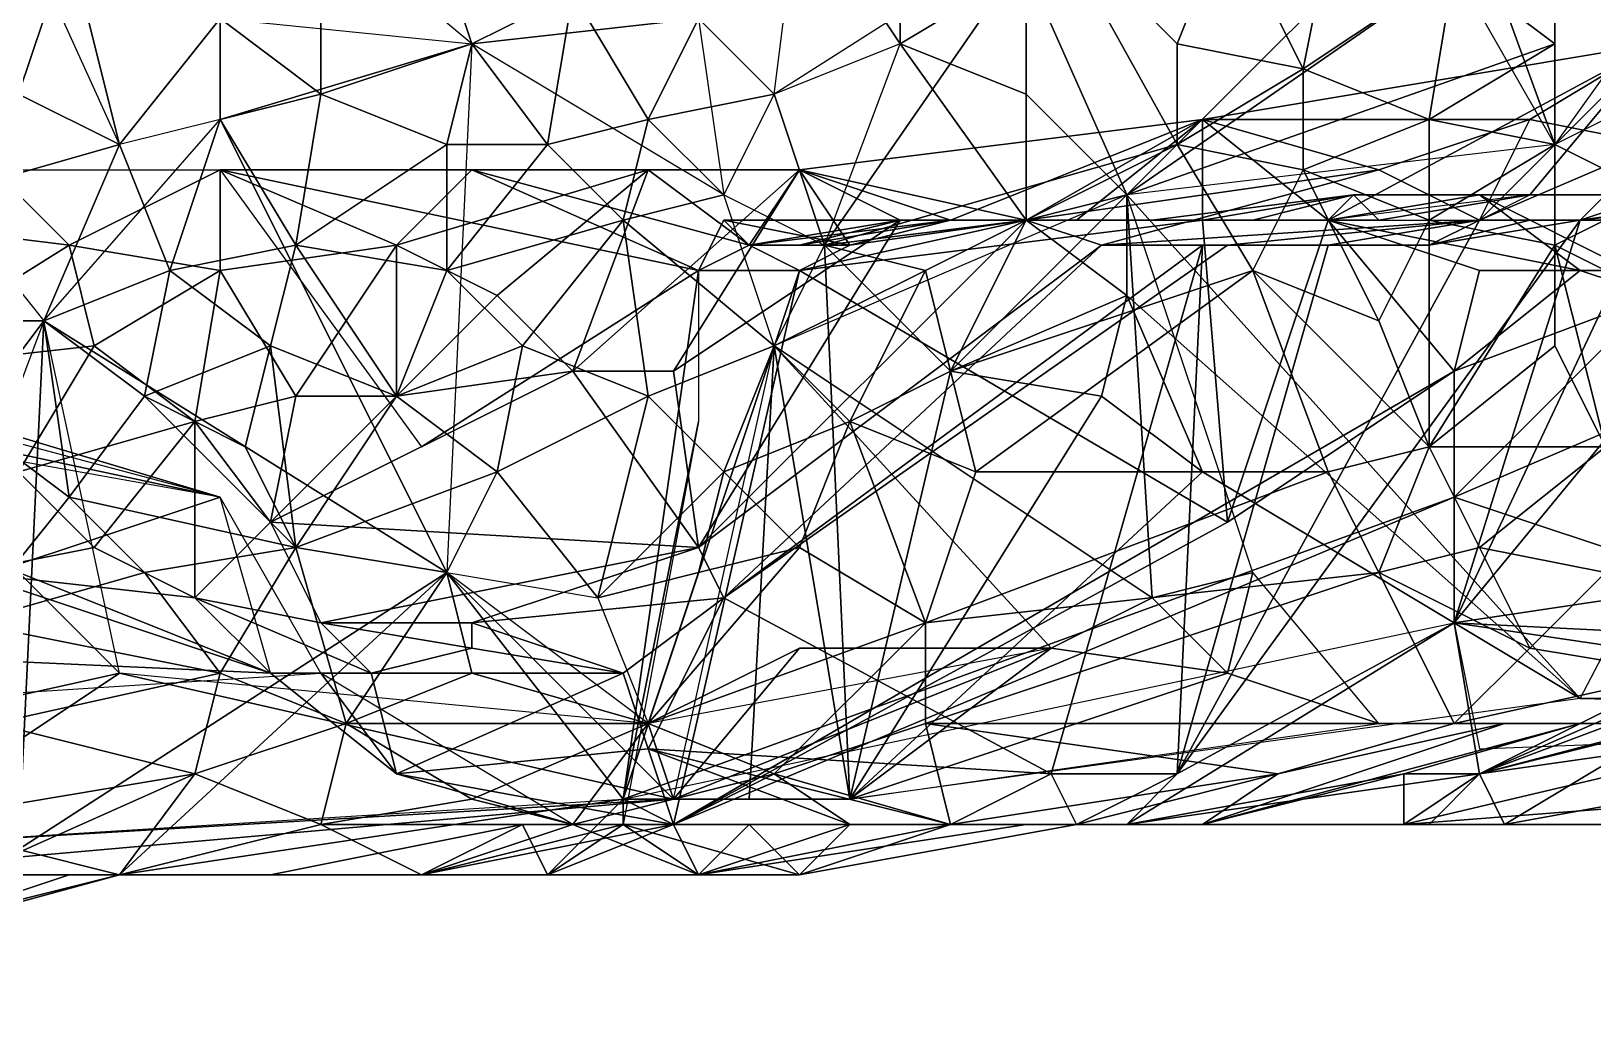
# Model space of a CAD drawing. Header units: metres. Extents: x -3.92 to 4.26, y -4.92 to 4.9.
# Drawn here: x 0.99 to 2.23, y -4.62 to -3.83 of the extents above; entities that cross this region are included whole.
import ezdxf

# ---------------------------------------------------------------- set-up
doc = ezdxf.new("R2010")
doc.units = ezdxf.units.M

msp = doc.modelspace()

# ---------------------------------------------------------------- linework, layer by layer
for points in [[(1.14, -3.82, 1.32), (1.06, -3.92, 1.32), (0.96, -3.7, 1.32)], [(1.78, -3.78, 1.32), (2.12, -3.7, 1.4), (1.86, -3.96, 1.32)], [(2.12, -3.7, 1.4), (2.12, -3.78, 1.42), (1.86, -3.96, 1.32)], [(2.12, -3.7, 1.4), (2.2, -3.92, 1.42), (2.12, -3.78, 1.42)], [(2.12, -3.7, 1.4), (2.2, -3.74, 1.42), (2.2, -3.92, 1.42)], [(1.3, -3.72, 1.32), (1.34, -3.84, 1.32), (1.42, -3.8, 1.32)], [(1.52, -3.82, 1.32), (1.34, -3.84, 1.32), (1.3, -3.72, 1.32)], [(1.68, -3.84, 1.32), (1.58, -3.88, 1.32), (1.6, -3.72, 1.32)], [(1.68, -3.76, 1.32), (1.68, -3.84, 1.32), (1.6, -3.72, 1.32)], [(1.14, -3.82, 1.32), (1.22, -3.88, 1.32), (1.22, -3.74, 1.32)], [(1.22, -3.88, 1.32), (1.34, -3.84, 1.32), (1.22, -3.74, 1.32)], [(1.62, -4, 1.32), (1.8, -3.74, 1.42), (1.58, -3.88, 1.32)], [(1.8, -3.74, 1.42), (1.62, -4, 1.32), (1.9, -3.92, 1.42)], [(1.8, -3.74, 1.42), (1.9, -3.84, 1.42), (1.94, -3.74, 1.42)], [(1.8, -3.74, 1.42), (1.9, -3.92, 1.42), (1.9, -3.84, 1.42)], [(1.9, -3.84, 1.42), (2, -3.86, 1.42), (1.94, -3.74, 1.42)], [(1.94, -3.74, 1.42), (2, -3.86, 1.42), (2.02, -3.76, 1.42)], [(2.2, -3.74, 1.42), (2.3, -3.78, 1.42), (2.2, -3.92, 1.42)], [(0.94, -3.78, 1.32), (0.98, -3.88, 1.32), (1.02, -3.76, 1.32)], [(0.98, -3.88, 1.32), (1.06, -3.92, 1.32), (1.02, -3.76, 1.32)], [(1.02, -3.76, 1.32), (1.06, -3.92, 1.32), (1.14, -3.82, 1.32)], [(1.68, -3.76, 1.32), (1.78, -3.78, 1.32), (1.68, -3.84, 1.32)], [(2, -3.86, 1.42), (2.12, -3.78, 1.42), (2.02, -3.76, 1.42)], [(1.78, -3.78, 1.32), (1.78, -3.88, 1.32), (1.68, -3.84, 1.32)], [(1.78, -3.78, 1.32), (1.86, -3.96, 1.32), (1.78, -3.88, 1.32)], [(2.12, -3.78, 1.42), (2.2, -3.84, 1.42), (1.86, -3.96, 1.32)], [(2, -3.86, 1.42), (2.1, -3.9, 1.42), (2.12, -3.78, 1.42)], [(2.1, -3.9, 1.42), (2.2, -3.84, 1.42), (2.12, -3.78, 1.42)], [(1.4, -3.92, 1.32), (1.42, -3.8, 1.32), (1.34, -3.84, 1.32)], [(1.4, -3.92, 1.32), (1.48, -3.9, 1.32), (1.42, -3.8, 1.32)], [(1.42, -3.8, 1.32), (1.48, -3.9, 1.32), (1.52, -3.82, 1.32)], [(1.14, -3.82, 1.32), (1.14, -3.9, 1.32), (1.22, -3.88, 1.32)], [(1.14, -3.9, 1.32), (1.14, -3.82, 1.32), (1.34, -3.84, 1.32)], [(1.52, -3.82, 1.32), (1.54, -3.96, 1.32), (1.34, -3.84, 1.32)], [(1.48, -3.9, 1.32), (1.58, -3.88, 1.32), (1.52, -3.82, 1.32)], [(1.14, -3.9, 1.32), (1.34, -3.84, 1.32), (1.32, -4.26, 1.32)], [(1.22, -3.88, 1.32), (1.32, -3.92, 1.32), (1.34, -3.84, 1.32)], [(1.32, -3.92, 1.32), (1.4, -3.92, 1.32), (1.34, -3.84, 1.32)], [(1.78, -3.98, 1.32), (1.62, -4, 1.32), (1.68, -3.84, 1.32)], [(1.78, -3.98, 1.32), (1.68, -3.84, 1.32), (1.78, -3.88, 1.32)], [(2.2, -3.84, 1.42), (2.2, -3.92, 1.42), (1.86, -3.96, 1.32)], [(1.9, -3.84, 1.42), (1.9, -3.92, 1.42), (2, -3.86, 1.42)], [(1.92, -3.9, -1.08), (2.28, -3.84, -1.08), (2.18, -3.9, -1.08)], [(2.02, -3.98, -0.78), (2.28, -3.84, -1.08), (1.92, -3.9, -1.08)], [(2.02, -3.98, -0.78), (2.14, -3.98, -0.78), (2.28, -3.84, -1.08)], [(2.1, -3.9, 1.42), (2.2, -3.92, 1.42), (2.2, -3.84, 1.42)], [(2.14, -3.98, -0.78), (2.18, -3.96, -0.68), (2.28, -3.84, -1.08)], [(2.18, -3.9, -1.08), (2.28, -3.84, -1.08), (2.28, -3.92, -1.08)], [(2.18, -3.96, -0.68), (2.36, -3.96, -0.84), (2.28, -3.84, -1.08)], [(1.9, -3.92, 1.42), (2, -3.94, 1.42), (2, -3.86, 1.42)], [(2, -3.86, 1.42), (2, -3.94, 1.42), (2.1, -3.9, 1.42)], [(2.28, -3.96, 1.42), (2.32, -3.86, 1.42), (2.2, -3.92, 1.42)], [(0.98, -3.88, 1.32), (0.92, -3.96, 1.32), (1.06, -3.92, 1.32)], [(1.14, -3.9, 1.32), (1.2, -4, 1.32), (1.22, -3.88, 1.32)], [(1.22, -3.88, 1.32), (1.2, -4, 1.32), (1.32, -3.92, 1.32)], [(1.48, -3.9, 1.32), (1.54, -3.96, 1.32), (1.58, -3.88, 1.32)], [(1.54, -3.96, 1.32), (1.62, -4, 1.32), (1.58, -3.88, 1.32)], [(1.86, -3.96, 1.32), (1.78, -3.98, 1.32), (1.78, -3.88, 1.32)], [(1, -4.06, 1.32), (1.14, -3.9, 1.32), (1.32, -4.26, 1.32)], [(1.1, -4.02, 1.32), (1.14, -3.9, 1.32), (1.06, -3.92, 1.32)], [(1.14, -3.9, 1.32), (1.1, -4.02, 1.32), (1.2, -4, 1.32)], [(1.4, -3.92, 1.32), (1.46, -3.98, 1.32), (1.48, -3.9, 1.32)], [(1.46, -3.98, 1.32), (1.54, -3.96, 1.32), (1.48, -3.9, 1.32)], [(1.6, -3.94, -1.2), (1.92, -3.9, -1.08), (1.78, -3.98, -1.18)], [(1.6, -3.94, -1.2), (1.72, -3.98, -1.04), (1.92, -3.9, -1.08)], [(1.72, -3.98, -1.04), (1.72, -3.98, -0.92), (1.92, -3.9, -1.08)], [(1.72, -3.98, -0.92), (1.82, -3.98, -0.86), (1.92, -3.9, -1.08)], [(1.92, -3.9, -1.08), (2.06, -3.94, -1.08), (1.78, -3.98, -1.18)], [(1.82, -3.98, -0.86), (1.92, -3.98, -0.74), (1.92, -3.9, -1.08)], [(1.92, -3.9, -1.08), (2.18, -3.9, -1.08), (2.06, -3.94, -1.08)], [(1.92, -3.98, -0.74), (2.02, -3.98, -0.78), (1.92, -3.9, -1.08)], [(2, -3.94, 1.42), (2.1, -3.98, 1.42), (2.1, -3.9, 1.42)], [(2.06, -3.94, -1.08), (2.18, -3.9, -1.08), (2.14, -3.98, -1.06)], [(2.1, -3.98, 1.42), (2.2, -3.92, 1.42), (2.1, -3.9, 1.42)], [(2.18, -3.9, -1.08), (2.28, -3.92, -1.08), (2.14, -3.98, -1.06)], [(0.92, -3.96, 1.32), (1, -4.06, 1.32), (1.06, -3.92, 1.32)], [(1, -4.06, 1.32), (1.1, -4.02, 1.32), (1.06, -3.92, 1.32)], [(1.2, -4, 1.32), (1.32, -4.02, 1.32), (1.32, -3.92, 1.32)], [(1.32, -3.92, 1.32), (1.32, -4.02, 1.32), (1.4, -3.92, 1.32)], [(1.32, -4.02, 1.32), (1.46, -3.98, 1.32), (1.4, -3.92, 1.32)], [(1.62, -4, 1.32), (1.7, -4.02, 1.32), (1.9, -3.92, 1.42)], [(1.7, -4.02, 1.32), (1.72, -4.1, 1.32), (1.9, -3.92, 1.42)], [(1.96, -4.02, 1.42), (1.9, -3.92, 1.42), (1.72, -4.1, 1.32)], [(1.9, -3.92, 1.42), (1.96, -4.02, 1.42), (2, -3.94, 1.42)], [(2.1, -3.98, 1.42), (2.2, -4, 1.42), (2.2, -3.92, 1.42)], [(2.28, -3.92, -1.08), (2.22, -3.98, -1.04), (2.14, -3.98, -1.06)], [(2.2, -4, 1.42), (2.28, -3.96, 1.42), (2.2, -3.92, 1.42)], [(2.28, -3.92, -1.08), (2.36, -3.96, -1.04), (2.22, -3.98, -1.04)], [(0.96, -3.94, -1.18), (1.02, -4, -1.18), (0.86, -3.98, -1.18)], [(0.96, -3.94, -1.18), (1.14, -3.94, -1.18), (1.02, -4, -1.18)], [(1.14, -3.94, -1.18), (1.14, -4.02, -1.18), (1.02, -4, -1.18)], [(1.14, -3.94, -1.18), (1.28, -4, -1.2), (1.14, -4.02, -1.18)], [(1.14, -3.94, -1.18), (1.34, -3.94, -1.18), (1.28, -4, -1.2)], [(1.14, -3.94, -1.18), (1.52, -4.02, -0.86), (1.34, -3.94, -1.18)], [(1.14, -3.94, -1.18), (1.3, -4.16, -0.86), (1.52, -4.02, -0.86)], [(1.34, -3.94, -1.18), (1.48, -3.94, -1.2), (1.28, -4, -1.2)], [(1.48, -3.94, -1.2), (1.36, -4.04, -1.2), (1.28, -4, -1.2)], [(1.34, -3.94, -1.18), (1.56, -4, -0.96), (1.48, -3.94, -1.2)], [(1.52, -4.02, -0.86), (1.56, -4, -0.96), (1.34, -3.94, -1.18)], [(1.36, -4.04, -1.2), (1.48, -3.94, -1.2), (1.42, -4.1, -1.2)], [(1.42, -4.1, -1.2), (1.6, -3.94, -1.2), (1.5, -4.1, -1.18)], [(1.48, -3.94, -1.2), (1.6, -3.94, -1.2), (1.42, -4.1, -1.2)], [(1.56, -4, -0.96), (1.6, -3.94, -1.2), (1.48, -3.94, -1.2)], [(1.5, -4.1, -1.18), (1.6, -3.94, -1.2), (1.68, -3.98, -1.2)], [(1.56, -4, -0.96), (1.64, -4, -0.98), (1.6, -3.94, -1.2)], [(1.6, -3.94, -1.2), (1.78, -3.98, -1.18), (1.68, -3.98, -1.2)], [(1.64, -4, -0.98), (1.72, -3.98, -1.04), (1.6, -3.94, -1.2)], [(1.78, -3.98, -1.18), (2.06, -3.94, -1.08), (1.84, -4, -1.12)], [(2.06, -3.94, -1.08), (2.14, -3.98, -1.06), (1.84, -4, -1.12)], [(1.96, -4.02, 1.42), (2.06, -4.06, 1.42), (2, -3.94, 1.42)], [(2, -3.94, 1.42), (2.06, -4.06, 1.42), (2.1, -3.98, 1.42)], [(2.6, -4.36, 0.84), (2.22, -4.36, 0.98), (2.44, -3.94, 1.42)], [(1.46, -3.98, 1.32), (1.58, -4.08, 1.32), (1.54, -3.96, 1.32)], [(1.88, -4.28, 1.32), (1.86, -3.96, 1.32), (1.58, -4.08, 1.32)], [(1.86, -3.96, 1.32), (1.86, -4.04, 1.32), (1.78, -3.98, 1.32)], [(1.86, -3.96, 1.32), (2.22, -4.36, 0.98), (1.86, -4.04, 1.32)], [(1.88, -4.28, 1.32), (1.96, -4.26, 1.32), (1.86, -3.96, 1.32)], [(1.96, -3.98, -0.66), (1.88, -3.98, -0.64), (2.04, -3.96, -0.6)], [(1.88, -3.98, -0.64), (1.92, -3.98, -0.56), (2.04, -3.96, -0.6)], [(1.92, -3.98, -0.74), (2.04, -3.96, -0.6), (2.02, -3.98, -0.78)], [(1.96, -3.98, -0.66), (2.04, -3.96, -0.6), (1.92, -3.98, -0.74)], [(1.92, -3.98, -0.56), (1.92, -3.98, -0.48), (2.04, -3.96, -0.6)], [(1.92, -3.98, -0.48), (2.04, -3.96, -0.42), (2.04, -3.96, -0.6)], [(1.92, -3.98, -0.4), (2.04, -3.96, -0.42), (1.92, -3.98, -0.48)], [(1.92, -3.98, -0.4), (2.02, -3.98, -0.34), (2.04, -3.96, -0.42)], [(2.04, -3.96, -0.6), (2.06, -3.98, -0.7), (2.02, -3.98, -0.78)], [(2.06, -3.98, -0.7), (2.18, -3.96, -0.68), (2.02, -3.98, -0.78)], [(2.02, -3.98, -0.34), (2.14, -3.96, -0.36), (2.04, -3.96, -0.42)], [(2.02, -3.98, -0.34), (2.22, -4.02, -0.04), (2.14, -3.96, -0.36)], [(2.04, -3.96, -0.42), (2.14, -3.96, -0.52), (2.04, -3.96, -0.6)], [(2.06, -3.98, -0.7), (2.04, -3.96, -0.6), (2.18, -3.96, -0.68)], [(2.04, -3.96, -0.6), (2.18, -3.96, -0.6), (2.18, -3.96, -0.68)], [(2.14, -3.96, -0.52), (2.18, -3.96, -0.6), (2.04, -3.96, -0.6)], [(2.04, -3.96, -0.42), (2.18, -3.96, -0.44), (2.14, -3.96, -0.52)], [(2.14, -3.96, -0.36), (2.18, -3.96, -0.44), (2.04, -3.96, -0.42)], [(2.12, -4.3, -0.32), (2.4, -3.96, -0.62), (2.52, -4.24, -0.26)], [(2.22, -3.98, -0.76), (2.28, -3.96, -0.7), (2.12, -4.3, -0.32)], [(2.12, -4.3, -0.32), (2.28, -3.96, -0.62), (2.4, -3.96, -0.62)], [(2.28, -3.96, -0.7), (2.28, -3.96, -0.62), (2.12, -4.3, -0.32)], [(2.14, -3.96, -0.52), (2.26, -3.96, -0.54), (2.18, -3.96, -0.6)], [(2.14, -3.96, -0.36), (2.26, -3.96, -0.38), (2.18, -3.96, -0.44)], [(2.14, -3.96, -0.52), (2.18, -3.96, -0.44), (2.26, -3.96, -0.54)], [(2.14, -3.96, -0.36), (2.26, -4.02, -0.18), (2.26, -3.96, -0.38)], [(2.22, -4.02, -0.04), (2.26, -4.02, -0.18), (2.14, -3.96, -0.36)], [(2.18, -3.96, -0.68), (2.4, -3.96, -0.7), (2.36, -3.96, -0.84)], [(2.18, -3.96, -0.68), (2.26, -3.96, -0.54), (2.4, -3.96, -0.7)], [(2.18, -3.96, -0.68), (2.18, -3.96, -0.6), (2.26, -3.96, -0.54)], [(2.18, -3.96, -0.44), (2.28, -3.96, -0.46), (2.26, -3.96, -0.54)], [(2.26, -3.96, -0.38), (2.28, -3.96, -0.46), (2.18, -3.96, -0.44)], [(2.2, -4, 1.42), (2.28, -4.04, 1.42), (2.28, -3.96, 1.42)], [(2.36, -3.96, -1.04), (2.36, -3.98, -0.96), (2.22, -3.98, -1.04)], [(2.36, -3.98, -0.96), (2.36, -3.96, -0.84), (2.22, -3.98, -0.86)], [(2.28, -3.96, -0.7), (2.22, -3.98, -0.76), (2.4, -3.96, -0.7)], [(2.22, -3.98, -0.76), (2.36, -3.96, -0.84), (2.4, -3.96, -0.7)], [(2.36, -3.96, -0.84), (2.22, -3.98, -0.76), (2.22, -3.98, -0.86)], [(0.86, -3.98, -1.18), (1.02, -4, -1.18), (0.86, -4.1, -1.18)], [(1.32, -4.02, 1.32), (1.38, -4.08, 1.32), (1.46, -3.98, 1.32)], [(1.38, -4.08, 1.32), (1.48, -4.12, 1.32), (1.46, -3.98, 1.32)], [(1.48, -4.12, 1.32), (1.58, -4.08, 1.32), (1.46, -3.98, 1.32)], [(1.5, -4.1, -1.18), (1.68, -3.98, -1.2), (1.52, -4.24, -1.18)], [(1.68, -3.98, -1.2), (1.78, -3.98, -1.18), (1.52, -4.24, -1.18)], [(1.52, -4.02, -0.7), (1.54, -3.98, -0.62), (1.56, -4, -0.78)], [(1.78, -3.98, -1.18), (1.84, -4, -1.12), (1.52, -4.24, -1.18)], [(1.54, -3.98, -0.62), (1.52, -4.02, -0.44), (1.56, -4, -0.52)], [(1.56, -4, -0.78), (1.54, -3.98, -0.62), (1.68, -3.98, -0.76)], [(1.54, -3.98, -0.62), (1.72, -3.98, -0.68), (1.68, -3.98, -0.76)], [(1.54, -3.98, -0.62), (1.72, -3.98, -0.6), (1.72, -3.98, -0.68)], [(1.54, -3.98, -0.62), (1.64, -4, -0.52), (1.72, -3.98, -0.6)], [(1.54, -3.98, -0.62), (1.56, -4, -0.52), (1.64, -4, -0.52)], [(1.56, -4, -0.96), (1.72, -3.98, -0.92), (1.64, -4, -0.98)], [(1.6, -4, -0.86), (1.72, -3.98, -0.92), (1.56, -4, -0.96)], [(1.56, -4, -0.78), (1.68, -3.98, -0.76), (1.6, -4, -0.86)], [(1.6, -4, -0.86), (1.68, -3.98, -0.76), (1.72, -3.98, -0.92)], [(1.64, -4, -0.52), (1.6, -4.02, -0.44), (1.78, -3.98, -0.5)], [(1.6, -4.02, -0.44), (1.92, -3.98, -0.4), (1.78, -3.98, -0.5)], [(1.6, -4.02, -0.44), (1.94, -4.22, -0.22), (1.92, -3.98, -0.4)], [(1.62, -4, 1.32), (1.78, -3.98, 1.32), (1.72, -4.1, 1.32)], [(1.72, -3.98, -0.92), (1.72, -3.98, -1.04), (1.64, -4, -0.98)], [(1.64, -4, -0.52), (1.78, -3.98, -0.5), (1.72, -3.98, -0.6)], [(1.68, -3.98, -0.76), (1.74, -3.98, -0.82), (1.72, -3.98, -0.92)], [(1.68, -3.98, -0.76), (1.72, -3.98, -0.68), (1.74, -3.98, -0.82)], [(1.74, -3.98, -0.82), (1.82, -3.98, -0.86), (1.72, -3.98, -0.92)], [(1.72, -3.98, -0.68), (1.82, -3.98, -0.78), (1.74, -3.98, -0.82)], [(1.72, -3.98, -0.68), (1.82, -3.98, -0.7), (1.82, -3.98, -0.78)], [(1.72, -3.98, -0.68), (1.72, -3.98, -0.6), (1.82, -3.98, -0.7)], [(1.72, -3.98, -0.6), (1.82, -3.98, -0.58), (1.82, -3.98, -0.7)], [(1.72, -3.98, -0.6), (1.78, -3.98, -0.5), (1.82, -3.98, -0.58)], [(1.86, -4.04, 1.32), (1.72, -4.1, 1.32), (1.78, -3.98, 1.32)], [(1.74, -3.98, -0.82), (1.82, -3.98, -0.78), (1.82, -3.98, -0.86)], [(1.82, -3.98, -0.58), (1.78, -3.98, -0.5), (1.92, -3.98, -0.48)], [(1.78, -3.98, -0.5), (1.92, -3.98, -0.4), (1.92, -3.98, -0.48)], [(1.82, -3.98, -0.78), (1.92, -3.98, -0.74), (1.82, -3.98, -0.86)], [(1.82, -3.98, -0.78), (1.82, -3.98, -0.7), (1.92, -3.98, -0.74)], [(1.82, -3.98, -0.7), (1.88, -3.98, -0.64), (1.92, -3.98, -0.74)], [(1.82, -3.98, -0.7), (1.82, -3.98, -0.58), (1.88, -3.98, -0.64)], [(1.82, -3.98, -0.58), (1.92, -3.98, -0.56), (1.88, -3.98, -0.64)], [(1.82, -3.98, -0.58), (1.92, -3.98, -0.48), (1.92, -3.98, -0.56)], [(1.84, -4, -1.12), (2.14, -3.98, -1.06), (1.94, -4, -1.06)], [(1.88, -3.98, -0.64), (1.96, -3.98, -0.66), (1.92, -3.98, -0.74)], [(2.02, -4, -0.86), (2.14, -3.98, -0.78), (1.9, -4.42, -0.46)], [(2.14, -3.98, -0.78), (2.22, -3.98, -0.76), (1.9, -4.42, -0.46)], [(1.9, -4.42, -0.46), (2.22, -3.98, -0.76), (2.12, -4.3, -0.32)], [(1.94, -4.22, -0.22), (2.02, -3.98, -0.34), (1.92, -3.98, -0.4)], [(2.14, -3.98, -1.06), (2.1, -4, -0.98), (1.94, -4, -1.06)], [(1.94, -4.22, -0.22), (2.12, -4.1, -0.04), (2.02, -3.98, -0.34)], [(2.1, -4, -0.98), (2.14, -3.98, -0.86), (2.02, -4, -0.86)], [(2.02, -4, -0.86), (2.14, -3.98, -0.86), (2.14, -3.98, -0.78)], [(2.12, -4.1, -0.04), (2.14, -4.02, 0.06), (2.02, -3.98, -0.34)], [(2.22, -4.02, -0.04), (2.02, -3.98, -0.34), (2.14, -4.02, 0.06)], [(2.1, -4.16, 1.44), (2.1, -3.98, 1.42), (2.06, -4.06, 1.42)], [(2.14, -3.98, -1.06), (2.22, -3.98, -1.04), (2.1, -4, -0.98)], [(2.1, -3.98, 1.42), (2.1, -4.16, 1.44), (2.2, -4, 1.42)], [(2.22, -3.98, -1.04), (2.18, -3.98, -0.96), (2.1, -4, -0.98)], [(2.1, -4, -0.98), (2.22, -3.98, -0.86), (2.14, -3.98, -0.86)], [(2.1, -4, -0.98), (2.18, -3.98, -0.96), (2.22, -3.98, -0.86)], [(2.14, -3.98, -0.86), (2.22, -3.98, -0.86), (2.14, -3.98, -0.78)], [(2.18, -3.98, -0.96), (2.36, -3.98, -0.96), (2.22, -3.98, -0.86)], [(2.36, -3.98, -0.96), (2.18, -3.98, -0.96), (2.22, -3.98, -1.04)], [(1.02, -4, -1.18), (1.04, -4.08, -1.18), (0.86, -4.1, -1.18)], [(1.02, -4, -1.18), (1.14, -4.02, -1.18), (1.04, -4.08, -1.18)], [(1.1, -4.02, 1.32), (1.18, -4.08, 1.32), (1.2, -4, 1.32)], [(1.28, -4, -1.2), (1.2, -4.12, -1.18), (1.14, -4.02, -1.18)], [(1.18, -4.08, 1.32), (1.28, -4.12, 1.32), (1.2, -4, 1.32)], [(1.28, -4, -1.2), (1.28, -4.12, -1.18), (1.2, -4.12, -1.18)], [(1.2, -4, 1.32), (1.28, -4.12, 1.32), (1.32, -4.02, 1.32)], [(1.28, -4, -1.2), (1.36, -4.04, -1.2), (1.28, -4.12, -1.18)], [(1.52, -4.02, -0.86), (1.56, -4, -0.78), (1.56, -4, -0.96)], [(1.52, -4.02, -0.86), (1.52, -4.02, -0.7), (1.56, -4, -0.78)], [(1.52, -4.24, -1.18), (1.84, -4, -1.12), (1.54, -4.28, -1.08)], [(1.56, -4, -0.52), (1.52, -4.02, -0.44), (1.6, -4.02, -0.44)], [(1.54, -4.28, -1.08), (1.92, -4, -0.98), (1.54, -4.28, -0.86)], [(1.92, -4, -0.98), (1.92, -4, -0.9), (1.54, -4.28, -0.86)], [(1.54, -4.28, -1.08), (1.94, -4, -1.06), (1.92, -4, -0.98)], [(1.84, -4, -1.12), (1.94, -4, -1.06), (1.54, -4.28, -1.08)], [(1.54, -4.28, -0.86), (1.92, -4, -0.82), (1.8, -4.42, -0.48)], [(1.92, -4, -0.9), (1.92, -4, -0.82), (1.54, -4.28, -0.86)], [(1.56, -4, -0.78), (1.6, -4, -0.86), (1.56, -4, -0.96)], [(1.64, -4, -0.52), (1.56, -4, -0.52), (1.6, -4.02, -0.44)], [(1.7, -4.02, 1.32), (1.62, -4, 1.32), (1.58, -4.08, 1.32)], [(1.58, -4.08, 1.32), (1.62, -4, 1.32), (1.64, -4.44, 0.88)], [(1.62, -4, 1.32), (1.72, -4.1, 1.32), (1.64, -4.44, 0.88)], [(1.92, -4, -0.82), (1.9, -4.42, -0.46), (1.8, -4.42, -0.48)], [(1.92, -4, -0.82), (2.02, -4, -0.86), (1.9, -4.42, -0.46)], [(1.92, -4, -0.9), (2.02, -4, -0.86), (1.92, -4, -0.82)], [(1.92, -4, -0.98), (2.02, -4, -0.96), (1.92, -4, -0.9)], [(1.94, -4, -1.06), (2.02, -4, -0.96), (1.92, -4, -0.98)], [(1.92, -4, -0.9), (2.02, -4, -0.96), (2.02, -4, -0.86)], [(1.94, -4, -1.06), (2.1, -4, -0.98), (2.02, -4, -0.96)], [(2.02, -4, -0.96), (2.1, -4, -0.98), (2.02, -4, -0.86)], [(2.1, -4.16, 1.44), (2.2, -4.08, 1.42), (2.2, -4, 1.42)], [(2.24, -4.16, 1.44), (2.2, -4, 1.42), (2.2, -4.08, 1.42)], [(2.24, -4.16, 1.44), (2.28, -4.04, 1.42), (2.2, -4, 1.42)], [(0.58, -4.08, -0.46), (1.14, -4.2, -0.68), (0.54, -4.02, -0.56)], [(1.14, -4.2, -0.68), (0.54, -4.02, -0.66), (0.54, -4.02, -0.56)], [(1.14, -4.2, -0.68), (0.54, -4.04, -0.74), (0.54, -4.02, -0.66)], [(1, -4.06, 1.32), (1.08, -4.12, 1.32), (1.1, -4.02, 1.32)], [(1.14, -4.02, -1.18), (1.12, -4.14, -1.18), (1.04, -4.08, -1.18)], [(1.08, -4.12, 1.32), (1.18, -4.08, 1.32), (1.1, -4.02, 1.32)], [(1.14, -4.02, -1.18), (1.2, -4.12, -1.18), (1.12, -4.14, -1.18)], [(1.32, -4.02, 1.32), (1.28, -4.12, 1.32), (1.38, -4.08, 1.32)], [(1.3, -4.16, -0.86), (1.52, -4.02, -0.7), (1.52, -4.02, -0.86)], [(1.52, -4.02, -0.44), (1.46, -4.44, -0.14), (1.6, -4.02, -0.44)], [(1.46, -4.44, -0.14), (1.52, -4.02, -0.44), (1.52, -4.14, -0.46)], [(1.6, -4.02, -0.44), (1.46, -4.44, -0.14), (1.5, -4.46)], [(1.6, -4.02, -0.44), (1.5, -4.46), (1.94, -4.22, -0.22)], [(1.64, -4.14, 1.32), (1.7, -4.02, 1.32), (1.58, -4.08, 1.32)], [(1.64, -4.14, 1.32), (1.72, -4.1, 1.32), (1.7, -4.02, 1.32)], [(1.74, -4.18, 1.32), (1.96, -4.02, 1.42), (1.72, -4.1, 1.32)], [(1.74, -4.18, 1.32), (2.02, -4.18, 1.42), (1.96, -4.02, 1.42)], [(1.96, -4.02, 1.42), (2.1, -4.16, 1.44), (2.06, -4.06, 1.42)], [(2.1, -4.16, 1.44), (1.96, -4.02, 1.42), (2.02, -4.18, 1.42)], [(2.12, -4.1, 0.16), (2.14, -4.02, 0.06), (2.12, -4.1, 0.08)], [(2.28, -4.04, 0.16), (2.22, -4.02, 0.1), (2.12, -4.1, 0.16)], [(2.12, -4.1, 0.16), (2.22, -4.02, 0.1), (2.14, -4.02, 0.06)], [(2.22, -4.02, 0.1), (2.22, -4.02, -0.04), (2.14, -4.02, 0.06)], [(2.28, -4.04, 0.16), (2.36, -4.02, 0.14), (2.22, -4.02, 0.1)], [(2.22, -4.02, -0.04), (2.36, -4.02, -0.1), (2.26, -4.02, -0.18)], [(2.22, -4.02, 0.1), (2.36, -4.02, 0.14), (2.22, -4.02, -0.04)], [(2.36, -4.02, 0.14), (2.36, -4.02, -0.1), (2.22, -4.02, -0.04)], [(1.28, -4.12, -1.18), (1.36, -4.04, -1.2), (1.42, -4.1, -1.2)], [(1.72, -4.1, 1.32), (1.86, -4.04, 1.32), (1.84, -4.12, 1.32)], [(1.84, -4.12, 1.32), (1.86, -4.04, 1.32), (1.92, -4.18, 1.32)], [(2.22, -4.36, 0.98), (1.92, -4.18, 1.32), (1.86, -4.04, 1.32)], [(2.12, -4.2, 0.18), (2.28, -4.04, 0.16), (2.12, -4.1, 0.16)], [(2.12, -4.2, 0.18), (2.4, -4.08, 0.18), (2.28, -4.04, 0.16)], [(0.94, -4.14, 1.32), (1, -4.06, 1.32), (0.92, -4.06, 1.32)], [(0.92, -4.06, 1.32), (1, -4.06, 1.32), (0.98, -4.48, 0.94)], [(0.94, -4.14, 1.32), (1.02, -4.2, 1.32), (1, -4.06, 1.32)], [(1.06, -4.34, 1.32), (1, -4.06, 1.32), (0.94, -4.22, 1.32)], [(1, -4.06, 1.32), (1.32, -4.26, 1.32), (0.98, -4.48, 0.94)], [(1, -4.06, 1.32), (1.02, -4.2, 1.32), (1.08, -4.12, 1.32)], [(0.6, -4.38, -0.28), (1.14, -4.2, -0.68), (0.58, -4.08, -0.46)], [(0.86, -4.1, -1.18), (1.04, -4.08, -1.18), (0.98, -4.18, -1.18)], [(1.04, -4.08, -1.18), (1.12, -4.14, -1.18), (0.98, -4.18, -1.18)], [(1.08, -4.12, 1.32), (1.16, -4.16, 1.32), (1.18, -4.08, 1.32)], [(1.2, -4.24, 1.34), (1.18, -4.08, 1.32), (1.16, -4.16, 1.32)], [(1.18, -4.08, 1.32), (1.2, -4.24, 1.34), (1.28, -4.12, 1.32)], [(1.28, -4.12, 1.32), (1.36, -4.18, 1.32), (1.38, -4.08, 1.32)], [(1.38, -4.08, 1.32), (1.36, -4.18, 1.32), (1.48, -4.12, 1.32)], [(1.48, -4.12, 1.32), (1.54, -4.18, 1.32), (1.58, -4.08, 1.32)], [(1.5, -4.44, 0.96), (1.58, -4.08, 1.32), (1.56, -4.44, 0.9)], [(1.54, -4.18, 1.32), (1.64, -4.14, 1.32), (1.58, -4.08, 1.32)], [(1.58, -4.08, 1.32), (1.64, -4.44, 0.88), (1.56, -4.44, 0.9)], [(1.88, -4.28, 1.32), (1.58, -4.08, 1.32), (1.8, -4.32, 1.32)], [(2.24, -4.16, 1.44), (2.2, -4.08, 1.42), (2.1, -4.16, 1.44)], [(2.12, -4.2, 0.18), (2.66, -4.38, 0.56), (2.4, -4.08, 0.18)], [(0.74, -4.32, -1.18), (1.18, -4.34, -0.84), (0.58, -4.1, -0.96)], [(1.18, -4.34, -0.84), (1.14, -4.2, -0.68), (0.58, -4.1, -0.96)], [(1.28, -4.12, -1.18), (1.42, -4.1, -1.2), (1.18, -4.22, -1.18)], [(1.42, -4.1, -1.2), (1.52, -4.24, -1.18), (1.18, -4.22, -1.18)], [(1.42, -4.1, -1.2), (1.5, -4.1, -1.18), (1.52, -4.24, -1.18)], [(2.12, -4.2, 0.18), (2.12, -4.1, 0.16), (1.5, -4.46, 0.08)], [(2.12, -4.1, 0.16), (2.12, -4.1, 0.08), (1.5, -4.46, 0.08)], [(2.12, -4.1, 0.08), (1.94, -4.22, -0.22), (1.5, -4.46, 0.08)], [(1.64, -4.14, 1.32), (1.74, -4.18, 1.32), (1.72, -4.1, 1.32)], [(1.72, -4.1, 1.32), (1.84, -4.12, 1.32), (1.64, -4.44, 0.88)], [(1.2, -4.24, 1.34), (1.08, -4.12, 1.32), (1.02, -4.2, 1.32)], [(1.2, -4.24, 1.34), (1.16, -4.16, 1.32), (1.08, -4.12, 1.32)], [(1.2, -4.12, -1.18), (1.18, -4.22, -1.18), (1.12, -4.14, -1.18)], [(1.28, -4.12, -1.18), (1.18, -4.22, -1.18), (1.2, -4.12, -1.18)], [(1.36, -4.18, 1.32), (1.28, -4.12, 1.32), (1.2, -4.24, 1.34)], [(1.36, -4.18, 1.32), (1.44, -4.28, 1.32), (1.48, -4.12, 1.32)], [(1.44, -4.28, 1.32), (1.54, -4.18, 1.32), (1.48, -4.12, 1.32)], [(1.84, -4.12, 1.32), (1.92, -4.18, 1.32), (1.64, -4.44, 0.88)], [(0.94, -4.3, 1.34), (1.02, -4.2, 1.32), (0.94, -4.14, 1.32)], [(1.12, -4.14, -1.18), (1.04, -4.24, -1.18), (0.98, -4.18, -1.18)], [(1.04, -4.24, -1.18), (1.12, -4.14, -1.18), (1.12, -4.28, -1.18)], [(1.12, -4.14, -1.18), (1.18, -4.22, -1.18), (1.12, -4.28, -1.18)], [(1.46, -4.44, -0.14), (1.52, -4.14, -0.46), (1.46, -4.46, -0.22)], [(1.54, -4.18, 1.32), (1.6, -4.24, 1.32), (1.64, -4.14, 1.32)], [(1.7, -4.3, 1.34), (1.64, -4.14, 1.32), (1.6, -4.24, 1.32)], [(1.7, -4.3, 1.34), (1.74, -4.18, 1.32), (1.64, -4.14, 1.32)], [(2.06, -4.26, 1.44), (2.1, -4.16, 1.44), (2.02, -4.18, 1.42)], [(2.06, -4.26, 1.44), (2.14, -4.24, 1.44), (2.1, -4.16, 1.44)], [(2.14, -4.24, 1.44), (2.24, -4.16, 1.44), (2.1, -4.16, 1.44)], [(2.24, -4.26, 1.44), (2.24, -4.16, 1.44), (2.14, -4.24, 1.44)], [(0.98, -4.18, -1.18), (1.04, -4.24, -1.18), (0.94, -4.26, -1.18)], [(1.32, -4.26, 1.32), (1.36, -4.18, 1.32), (1.2, -4.24, 1.34)], [(1.32, -4.26, 1.32), (1.44, -4.28, 1.32), (1.36, -4.18, 1.32)], [(1.44, -4.28, 1.32), (1.52, -4.26, 1.32), (1.54, -4.18, 1.32)], [(1.52, -4.26, 1.32), (1.6, -4.24, 1.32), (1.54, -4.18, 1.32)], [(1.92, -4.18, 1.32), (2.22, -4.36, 0.98), (1.64, -4.44, 0.88)], [(2.06, -4.26, 1.44), (2.02, -4.18, 1.42), (1.7, -4.3, 1.34)], [(1.7, -4.3, 1.34), (2.02, -4.18, 1.42), (1.74, -4.18, 1.32)], [(0.6, -4.38, -0.28), (1.22, -4.34, -0.7), (1.14, -4.2, -0.68)], [(0.94, -4.3, 1.34), (1.08, -4.26, 1.32), (1.02, -4.2, 1.32)], [(1.2, -4.24, 1.34), (1.02, -4.2, 1.32), (1.08, -4.26, 1.32)], [(1.46, -4.44, 0.46), (2.12, -4.2, 0.18), (1.5, -4.46, 0.08)], [(2.12, -4.2, 0.18), (1.46, -4.44, 0.46), (2.12, -4.3, 0.18)], [(2.12, -4.2, 0.18), (2.12, -4.3, 0.18), (2.66, -4.38, 0.56)], [(1.06, -4.34, 1.32), (0.94, -4.22, 1.32), (0.88, -4.38, 1.32)], [(1.18, -4.22, -1.18), (1.22, -4.3, -1.14), (1.12, -4.28, -1.18)], [(1.18, -4.22, -1.18), (1.52, -4.24, -1.18), (1.22, -4.3, -1.14)], [(0.94, -4.26, -1.18), (1.04, -4.24, -1.18), (1.12, -4.28, -1.18)], [(1.14, -4.34, 1.34), (1.2, -4.24, 1.34), (1.08, -4.26, 1.32)], [(1.24, -4.38, 1.34), (1.2, -4.24, 1.34), (1.14, -4.34, 1.34)], [(1.24, -4.38, 1.34), (1.32, -4.26, 1.32), (1.2, -4.24, 1.34)], [(1.52, -4.24, -1.18), (1.34, -4.3, -1.12), (1.22, -4.3, -1.14)], [(1.52, -4.24, -1.18), (1.54, -4.28, -1.08), (1.34, -4.3, -1.12)], [(1.7, -4.3, 1.34), (1.6, -4.24, 1.32), (1.48, -4.38, 1.34)], [(1.6, -4.24, 1.32), (1.52, -4.26, 1.32), (1.48, -4.38, 1.34)], [(2.18, -4.32, 1.44), (2.14, -4.24, 1.44), (2.06, -4.26, 1.44)], [(2.12, -4.3, -0.32), (2.52, -4.24, -0.26), (2.52, -4.32, -0.24)], [(2.18, -4.32, 1.44), (2.24, -4.26, 1.44), (2.14, -4.24, 1.44)], [(0.74, -4.32, -1.18), (0.94, -4.26, -1.18), (1.18, -4.34, -0.84)], [(1.14, -4.34, 1.34), (1.08, -4.26, 1.32), (0.94, -4.3, 1.34)], [(0.94, -4.26, -1.18), (1.12, -4.28, -1.18), (1.18, -4.34, -0.84)], [(1.32, -4.26, 1.32), (1.06, -4.5, 0.84), (0.98, -4.48, 0.94)], [(1.32, -4.26, 1.32), (1.46, -4.44, 0.86), (1.06, -4.5, 0.84)], [(1.24, -4.38, 1.34), (1.34, -4.34, 1.32), (1.32, -4.26, 1.32)], [(1.34, -4.34, 1.32), (1.48, -4.38, 1.34), (1.32, -4.26, 1.32)], [(1.32, -4.26, 1.32), (1.5, -4.44, 0.96), (1.46, -4.44, 0.86)], [(1.44, -4.28, 1.32), (1.48, -4.38, 1.34), (1.52, -4.26, 1.32)], [(1.7, -4.38, 1.34), (2.06, -4.26, 1.44), (1.7, -4.3, 1.34)], [(1.7, -4.38, 1.34), (2.12, -4.38, 1.42), (2.06, -4.26, 1.44)], [(1.94, -4.34, 1.32), (1.96, -4.26, 1.32), (1.88, -4.28, 1.32)], [(2.06, -4.38, 1.32), (1.96, -4.26, 1.32), (1.94, -4.34, 1.32)], [(2.12, -4.38, 1.42), (2.18, -4.32, 1.44), (2.06, -4.26, 1.44)], [(2.18, -4.32, 1.44), (2.3, -4.34, 1.44), (2.24, -4.26, 1.44)], [(1.12, -4.28, -1.18), (1.26, -4.34, -0.98), (1.18, -4.34, -0.84)], [(1.12, -4.28, -1.18), (1.22, -4.3, -1.14), (1.26, -4.34, -0.98)], [(1.34, -4.3, -1.12), (1.54, -4.28, -1.08), (1.46, -4.34, -0.96)], [(1.46, -4.34, -0.96), (1.54, -4.28, -0.86), (1.48, -4.4, -0.72)], [(1.54, -4.28, -1.08), (1.54, -4.28, -0.86), (1.46, -4.34, -0.96)], [(1.54, -4.28, -0.86), (1.8, -4.42, -0.48), (1.48, -4.4, -0.72)], [(1.94, -4.34, 1.32), (1.88, -4.28, 1.32), (1.8, -4.32, 1.32)], [(2.14, -4.42, -0.04), (2.46, -4.28, 0.02), (2.16, -4.46, 0.16)], [(2.14, -4.42, -0.04), (2.46, -4.3, -0.18), (2.46, -4.28, 0.02)], [(2.16, -4.46, 0.16), (2.46, -4.28, 0.02), (2.6, -4.38, 0.2)], [(0.96, -4.38, 1.34), (1.14, -4.34, 1.34), (0.94, -4.3, 1.34)], [(1.22, -4.3, -1.14), (1.34, -4.32, -1.04), (1.26, -4.34, -0.98)], [(1.34, -4.3, -1.12), (1.34, -4.32, -1.04), (1.22, -4.3, -1.14)], [(1.34, -4.32, -1.04), (1.34, -4.3, -1.12), (1.46, -4.34, -0.96)], [(1.58, -4.42, 1.34), (1.7, -4.3, 1.34), (1.48, -4.38, 1.34)], [(1.58, -4.42, 1.34), (1.7, -4.38, 1.34), (1.7, -4.3, 1.34)], [(1.86, -4.46, -0.28), (2.12, -4.3, -0.32), (2.14, -4.42, -0.04)], [(1.86, -4.46, -0.28), (1.9, -4.42, -0.46), (2.12, -4.3, -0.32)], [(2.14, -4.42, -0.04), (2.12, -4.3, -0.32), (2.52, -4.32, -0.24)], [(2.12, -4.3, 0.18), (2.14, -4.4, 0.1), (2.66, -4.38, 0.56)], [(2.14, -4.42, -0.04), (2.52, -4.32, -0.24), (2.46, -4.3, -0.18)], [(1.26, -4.34, -0.98), (1.34, -4.32, -1.04), (1.46, -4.34, -0.96)], [(1.5, -4.44, 0.96), (1.6, -4.32, 1.32), (1.48, -4.38, 1.34)], [(1.6, -4.32, 1.32), (1.8, -4.32, 1.32), (1.48, -4.38, 1.34)], [(1.64, -4.44, 0.88), (1.8, -4.32, 1.32), (1.5, -4.44, 0.96)], [(1.8, -4.32, 1.32), (1.6, -4.32, 1.32), (1.5, -4.44, 0.96)], [(1.64, -4.44, 0.88), (1.94, -4.34, 1.32), (1.8, -4.32, 1.32)], [(2.12, -4.38, 1.42), (2.3, -4.34, 1.44), (2.18, -4.32, 1.44)], [(0.82, -4.5, 0.98), (1.06, -4.34, 1.32), (0.88, -4.38, 1.32)], [(1.5, -4.44, 0.96), (1.06, -4.34, 1.32), (0.82, -4.5, 0.98)], [(1.12, -4.42, 1.34), (1.14, -4.34, 1.34), (0.96, -4.38, 1.34)], [(1.5, -4.44, 0.96), (1.48, -4.38, 1.34), (1.06, -4.34, 1.32)], [(1.12, -4.42, 1.34), (1.24, -4.38, 1.34), (1.14, -4.34, 1.34)], [(1.26, -4.34, -0.98), (1.28, -4.42, -0.7), (1.18, -4.34, -0.84)], [(1.28, -4.42, -0.7), (1.22, -4.34, -0.7), (1.18, -4.34, -0.84)], [(1.28, -4.42, -0.7), (1.42, -4.46, -0.48), (1.22, -4.34, -0.7)], [(1.48, -4.38, 1.34), (1.34, -4.34, 1.32), (1.24, -4.38, 1.34)], [(1.26, -4.34, -0.98), (1.46, -4.34, -0.96), (1.28, -4.42, -0.7)], [(1.46, -4.34, -0.96), (1.48, -4.4, -0.72), (1.28, -4.42, -0.7)], [(1.64, -4.44, 0.88), (2.06, -4.38, 1.32), (1.94, -4.34, 1.32)], [(2.22, -4.38, 1.38), (2.3, -4.34, 1.44), (2.12, -4.38, 1.42)], [(2.22, -4.38, 1.38), (2.3, -4.38, 1.36), (2.3, -4.34, 1.44)], [(2.6, -4.36, 0.84), (2.66, -4.38, 0.56), (2.22, -4.36, 0.98)], [(0.88, -4.46, 1.34), (1.12, -4.42, 1.34), (0.96, -4.38, 1.34)], [(1.12, -4.42, 1.34), (1.22, -4.46, 1.34), (1.24, -4.38, 1.34)], [(1.22, -4.46, 1.34), (1.34, -4.44, 1.32), (1.24, -4.38, 1.34)], [(1.34, -4.44, 1.32), (1.48, -4.38, 1.34), (1.24, -4.38, 1.34)], [(1.42, -4.46, 1.32), (1.48, -4.38, 1.34), (1.34, -4.44, 1.32)], [(1.42, -4.46, 1.32), (1.58, -4.42, 1.34), (1.48, -4.38, 1.34)], [(1.58, -4.42, 1.34), (1.72, -4.46, 1.3), (1.7, -4.38, 1.34)], [(1.72, -4.46, 1.3), (1.98, -4.42, 1.32), (1.7, -4.38, 1.34)], [(1.98, -4.42, 1.32), (2.12, -4.38, 1.42), (1.7, -4.38, 1.34)], [(1.92, -4.46, 1.2), (2.16, -4.38, 1.32), (1.98, -4.42, 1.32)], [(1.92, -4.46, 1.2), (2.22, -4.38, 1.24), (2.16, -4.38, 1.32)], [(2.08, -4.42, 1.04), (2.22, -4.38, 1.24), (1.92, -4.46, 1.2)], [(1.98, -4.42, 1.32), (2.16, -4.38, 1.32), (2.12, -4.38, 1.42)], [(2.08, -4.42, 1.04), (2.22, -4.38, 1.16), (2.22, -4.38, 1.24)], [(2.08, -4.42, 1.04), (2.14, -4.42, 0.96), (2.22, -4.38, 1.16)], [(2.08, -4.46, 0.86), (2.42, -4.38, 0.98), (2.14, -4.42, 0.96)], [(2.08, -4.46, 0.86), (2.6, -4.42, 0.78), (2.42, -4.38, 0.98)], [(2.16, -4.38, 1.32), (2.22, -4.38, 1.38), (2.12, -4.38, 1.42)], [(2.14, -4.42, 0.96), (2.3, -4.38, 1.04), (2.22, -4.38, 1.16)], [(2.14, -4.42, 0.96), (2.42, -4.38, 0.98), (2.3, -4.38, 1.04)], [(2.22, -4.38, 1.24), (2.22, -4.38, 1.38), (2.16, -4.38, 1.32)], [(2.16, -4.46, 0.16), (2.6, -4.38, 0.2), (2.6, -4.46, 0.3)], [(2.22, -4.38, 1.24), (2.3, -4.38, 1.36), (2.22, -4.38, 1.38)], [(2.22, -4.38, 1.16), (2.3, -4.38, 1.18), (2.22, -4.38, 1.24)], [(2.22, -4.38, 1.24), (2.36, -4.38, 1.3), (2.3, -4.38, 1.36)], [(2.3, -4.38, 1.18), (2.36, -4.38, 1.3), (2.22, -4.38, 1.24)], [(2.22, -4.38, 1.16), (2.3, -4.38, 1.04), (2.3, -4.38, 1.18)], [(1.48, -4.4, -0.72), (1.5, -4.46, -0.5), (1.28, -4.42, -0.7)], [(1.48, -4.4, -0.72), (1.64, -4.46, -0.44), (1.5, -4.46, -0.5)], [(1.48, -4.4, -0.72), (1.72, -4.46, -0.44), (1.64, -4.46, -0.44)], [(1.48, -4.4, -0.72), (1.8, -4.42, -0.48), (1.72, -4.46, -0.44)], [(0.94, -4.5, 1.3), (1.12, -4.42, 1.34), (0.88, -4.46, 1.34)], [(0.94, -4.5, 1.3), (1.06, -4.5, 1.28), (1.12, -4.42, 1.34)], [(1.06, -4.5, 1.28), (1.22, -4.46, 1.34), (1.12, -4.42, 1.34)], [(1.28, -4.42, -0.7), (1.5, -4.46, -0.5), (1.42, -4.46, -0.48)], [(1.42, -4.46, 1.32), (1.5, -4.46, 1.3), (1.58, -4.42, 1.34)], [(1.5, -4.46, 1.3), (1.64, -4.46, 1.3), (1.58, -4.42, 1.34)], [(1.64, -4.46, 1.3), (1.72, -4.46, 1.3), (1.58, -4.42, 1.34)], [(1.72, -4.46, 1.3), (1.82, -4.46, 1.24), (1.98, -4.42, 1.32)], [(1.8, -4.42, -0.48), (1.82, -4.46, -0.4), (1.72, -4.46, -0.44)], [(1.8, -4.42, -0.48), (1.9, -4.42, -0.46), (1.82, -4.46, -0.4)], [(1.82, -4.46, 1.24), (1.92, -4.46, 1.2), (1.98, -4.42, 1.32)], [(1.9, -4.42, -0.46), (1.86, -4.46, -0.28), (1.82, -4.46, -0.4)], [(1.92, -4.46, 0.9), (2.08, -4.42, 1.04), (1.86, -4.46, 1.1)], [(1.86, -4.46, 1.1), (2.08, -4.42, 1.04), (1.92, -4.46, 1.2)], [(2.1, -4.46, 0.02), (1.86, -4.46, -0.28), (2.14, -4.42, -0.04)], [(1.92, -4.46, 0.9), (2.08, -4.46, 0.86), (2.08, -4.42, 1.04)], [(2.08, -4.46, 0.86), (2.14, -4.42, 0.96), (2.08, -4.42, 1.04)], [(2.6, -4.46, 0.46), (2.6, -4.42, 0.78), (2.08, -4.46, 0.86)], [(2.1, -4.46, 0.02), (2.14, -4.42, -0.04), (2.16, -4.46, 0.16)], [(0.82, -4.48, 0.9), (1.5, -4.44, 0.96), (0.82, -4.5, 0.98)], [(0.82, -4.48, 0.9), (1.46, -4.44, 0.46), (1.5, -4.44, 0.96)], [(1.46, -4.44, 0.86), (1.46, -4.44, 0.78), (1.06, -4.5, 0.84)], [(1.46, -4.44, 0.78), (1.46, -4.44, 0.7), (1.06, -4.5, 0.84)], [(1.46, -4.44, 0.7), (1.46, -4.44, 0.46), (1.06, -4.5, 0.84)], [(1.46, -4.44, 0.46), (1.4, -4.5, 0.42), (1.06, -4.5, 0.84)], [(1.22, -4.46, 1.34), (1.42, -4.46, 1.32), (1.34, -4.44, 1.32)], [(1.46, -4.44, 0.46), (1.4, -4.5, 0.34), (1.4, -4.5, 0.42)], [(1.46, -4.44, 0.46), (1.4, -4.5, 0.26), (1.4, -4.5, 0.34)], [(1.46, -4.44, 0.46), (1.5, -4.46, 0.08), (1.4, -4.5, 0.26)], [(1.4, -4.5), (1.46, -4.44, -0.14), (1.46, -4.46, -0.22)], [(1.46, -4.44, 0.86), (1.56, -4.44, 0.9), (1.46, -4.44, 0.78)], [(1.5, -4.44, 0.96), (1.56, -4.44, 0.9), (1.46, -4.44, 0.86)], [(1.46, -4.44, 0.78), (1.64, -4.44, 0.88), (1.46, -4.44, 0.7)], [(1.56, -4.44, 0.9), (1.64, -4.44, 0.88), (1.46, -4.44, 0.78)], [(1.46, -4.44, 0.7), (1.64, -4.44, 0.88), (1.46, -4.44, 0.46)], [(1.46, -4.44, 0.46), (1.64, -4.44, 0.88), (1.5, -4.44, 0.96)], [(1.06, -4.5, 1.28), (1.3, -4.5, 1.28), (1.22, -4.46, 1.34)], [(1.18, -4.5, 1.02), (1.38, -4.46, 1.12), (1.3, -4.5, 1.28)], [(1.18, -4.5, 1.02), (1.38, -4.46, 0.98), (1.38, -4.46, 1.12)], [(1.18, -4.5, 1.02), (1.4, -4.5, 0.86), (1.38, -4.46, 0.98)], [(1.3, -4.5, 1.28), (1.42, -4.46, 1.32), (1.22, -4.46, 1.34)], [(1.38, -4.46, 1.12), (1.46, -4.46, 1.22), (1.3, -4.5, 1.28)], [(1.3, -4.5, 1.28), (1.5, -4.46, 1.3), (1.42, -4.46, 1.32)], [(1.46, -4.46, 1.22), (1.5, -4.46, 1.3), (1.3, -4.5, 1.28)], [(1.38, -4.46, 1.12), (1.5, -4.46, 1.12), (1.46, -4.46, 1.22)], [(1.38, -4.46, 0.98), (1.46, -4.46, 1.04), (1.38, -4.46, 1.12)], [(1.4, -4.5, 0.86), (1.46, -4.46, 1.04), (1.38, -4.46, 0.98)], [(1.38, -4.46, 1.12), (1.46, -4.46, 1.04), (1.5, -4.46, 1.12)], [(1.4, -4.5, 0.58), (1.46, -4.46, 0.62), (1.6, -4.5, 0.84)], [(1.4, -4.5, 0.86), (1.52, -4.5, 0.84), (1.46, -4.46, 1.04)], [(1.4, -4.5, 0.58), (1.46, -4.46, 0.54), (1.46, -4.46, 0.62)], [(1.4, -4.5, 0.58), (1.4, -4.5, 0.5), (1.46, -4.46, 0.54)], [(1.4, -4.5, 0.5), (1.5, -4.46, 0.38), (1.46, -4.46, 0.54)], [(1.4, -4.5, 0.5), (1.4, -4.5, 0.42), (1.5, -4.46, 0.38)], [(1.4, -4.5, 0.42), (1.4, -4.5, 0.34), (1.5, -4.46, 0.38)], [(1.4, -4.5, 0.34), (1.5, -4.46, 0.28), (1.5, -4.46, 0.38)], [(1.4, -4.5, 0.34), (1.4, -4.5, 0.26), (1.5, -4.46, 0.28)], [(1.5, -4.46, 0.28), (1.4, -4.5, 0.18), (1.5, -4.46, 0.16)], [(1.4, -4.5, 0.26), (1.4, -4.5, 0.18), (1.5, -4.46, 0.28)], [(1.4, -4.5, 0.18), (1.4, -4.5, 0.1), (1.5, -4.46, 0.16)], [(1.5, -4.46, 0.16), (1.4, -4.5, 0.1), (1.5, -4.46, 0.08)], [(1.4, -4.5, 0.1), (1.4, -4.5), (1.5, -4.46, 0.08)], [(1.52, -4.5, -0.26), (1.4, -4.5), (1.46, -4.46, -0.22)], [(1.5, -4.46, 0.08), (1.4, -4.5, 0.18), (1.4, -4.5, 0.26)], [(1.52, -4.5, -0.26), (1.5, -4.46), (1.4, -4.5)], [(1.5, -4.46, -0.5), (1.52, -4.5, -0.26), (1.42, -4.46, -0.48)], [(1.52, -4.5, -0.26), (1.46, -4.46, -0.22), (1.42, -4.46, -0.48)], [(1.46, -4.46, 1.22), (1.56, -4.46, 1.22), (1.5, -4.46, 1.3)], [(1.52, -4.5, 0.84), (1.56, -4.46, 1.02), (1.46, -4.46, 1.04)], [(1.46, -4.46, 0.62), (1.46, -4.46, 0.54), (1.6, -4.5, 0.84)], [(1.46, -4.46, 1.22), (1.5, -4.46, 1.12), (1.56, -4.46, 1.22)], [(1.46, -4.46, 1.04), (1.56, -4.46, 1.02), (1.5, -4.46, 1.12)], [(1.46, -4.46, 0.54), (1.72, -4.46, 0.84), (1.6, -4.5, 0.84)], [(1.5, -4.46, 0.38), (1.72, -4.46, 0.84), (1.46, -4.46, 0.54)], [(1.56, -4.46, 1.22), (1.64, -4.46, 1.3), (1.5, -4.46, 1.3)], [(1.5, -4.46, 1.12), (1.6, -4.46, 1.12), (1.56, -4.46, 1.22)], [(1.56, -4.46, 1.02), (1.6, -4.46, 1.12), (1.5, -4.46, 1.12)], [(1.5, -4.46, 0.38), (1.86, -4.46, 0.84), (1.72, -4.46, 0.84)], [(1.5, -4.46, 0.38), (2, -4.46, 0.82), (1.86, -4.46, 0.84)], [(1.5, -4.46, 0.38), (2.16, -4.46, 0.16), (2, -4.46, 0.82)], [(1.5, -4.46, 0.28), (2.16, -4.46, 0.16), (1.5, -4.46, 0.38)], [(1.5, -4.46, 0.28), (1.5, -4.46, 0.16), (2.16, -4.46, 0.16)], [(1.5, -4.46, 0.16), (2.1, -4.46, 0.02), (2.16, -4.46, 0.16)], [(1.5, -4.46, 0.16), (1.5, -4.46, 0.08), (2.1, -4.46, 0.02)], [(1.64, -4.46, -0.44), (1.56, -4.46, -0.44), (1.5, -4.46, -0.5)], [(1.5, -4.46, 0.08), (1.78, -4.46, -0.26), (2.1, -4.46, 0.02)], [(1.5, -4.46, -0.5), (1.56, -4.46, -0.44), (1.52, -4.5, -0.26)], [(1.5, -4.46, 0.08), (1.5, -4.46), (1.78, -4.46, -0.26)], [(1.78, -4.46, -0.26), (1.5, -4.46), (1.52, -4.5, -0.26)], [(1.6, -4.5, 0.84), (1.56, -4.46, 1.02), (1.52, -4.5, 0.84)], [(1.56, -4.46, -0.44), (1.64, -4.46, -0.44), (1.52, -4.5, -0.26)], [(1.64, -4.46, -0.44), (1.64, -4.46, -0.36), (1.52, -4.5, -0.26)], [(1.64, -4.46, -0.36), (1.72, -4.46, -0.36), (1.52, -4.5, -0.26)], [(1.78, -4.46, -0.26), (1.52, -4.5, -0.26), (1.72, -4.46, -0.36)], [(1.6, -4.5, 0.84), (1.64, -4.46, 1.02), (1.56, -4.46, 1.02)], [(1.56, -4.46, 1.22), (1.64, -4.46, 1.22), (1.64, -4.46, 1.3)], [(1.56, -4.46, 1.02), (1.64, -4.46, 1.02), (1.6, -4.46, 1.12)], [(1.56, -4.46, 1.22), (1.6, -4.46, 1.12), (1.64, -4.46, 1.22)], [(1.64, -4.46, 1.02), (1.68, -4.46, 1.1), (1.6, -4.46, 1.12)], [(1.6, -4.5, 0.84), (1.72, -4.46, 1), (1.64, -4.46, 1.02)], [(1.6, -4.46, 1.12), (1.68, -4.46, 1.1), (1.64, -4.46, 1.22)], [(1.6, -4.5, 0.84), (1.72, -4.46, 0.92), (1.72, -4.46, 1)], [(1.72, -4.46, 0.84), (1.82, -4.46, 0.92), (1.6, -4.5, 0.84)], [(1.82, -4.46, 0.92), (1.72, -4.46, 0.92), (1.6, -4.5, 0.84)], [(1.64, -4.46, 1.22), (1.72, -4.46, 1.22), (1.64, -4.46, 1.3)], [(1.68, -4.46, 1.1), (1.72, -4.46, 1.22), (1.64, -4.46, 1.22)], [(1.64, -4.46, 1.02), (1.72, -4.46, 1), (1.68, -4.46, 1.1)], [(1.64, -4.46, 1.3), (1.72, -4.46, 1.22), (1.72, -4.46, 1.3)], [(1.72, -4.46, -0.44), (1.72, -4.46, -0.36), (1.64, -4.46, -0.44)], [(1.72, -4.46, -0.36), (1.64, -4.46, -0.36), (1.64, -4.46, -0.44)], [(1.68, -4.46, 1.1), (1.78, -4.46, 1.12), (1.72, -4.46, 1.22)], [(1.72, -4.46, 1), (1.78, -4.46, 1.12), (1.68, -4.46, 1.1)], [(1.72, -4.46, 1), (1.86, -4.46, 1.1), (1.78, -4.46, 1.12)], [(1.86, -4.46, 0.84), (1.82, -4.46, 0.92), (1.72, -4.46, 0.84)], [(1.72, -4.46, 1.22), (1.82, -4.46, 1.24), (1.72, -4.46, 1.3)], [(1.78, -4.46, 1.12), (1.82, -4.46, 1.24), (1.72, -4.46, 1.22)], [(1.72, -4.46, 1), (1.82, -4.46, 0.92), (1.86, -4.46, 1.1)], [(1.82, -4.46, 0.92), (1.72, -4.46, 1), (1.72, -4.46, 0.92)], [(1.82, -4.46, -0.4), (1.72, -4.46, -0.36), (1.72, -4.46, -0.44)], [(1.82, -4.46, -0.4), (1.78, -4.46, -0.26), (1.72, -4.46, -0.36)], [(1.78, -4.46, 1.12), (1.86, -4.46, 1.1), (1.82, -4.46, 1.24)], [(2.1, -4.46, 0.02), (1.78, -4.46, -0.26), (1.86, -4.46, -0.28)], [(1.78, -4.46, -0.26), (1.82, -4.46, -0.4), (1.86, -4.46, -0.28)], [(1.86, -4.46, 0.84), (1.92, -4.46, 0.9), (1.82, -4.46, 0.92)], [(1.86, -4.46, 1.1), (1.92, -4.46, 1.2), (1.82, -4.46, 1.24)], [(1.92, -4.46, 0.9), (1.86, -4.46, 1.1), (1.82, -4.46, 0.92)], [(1.86, -4.46, 0.84), (2, -4.46, 0.82), (1.92, -4.46, 0.9)], [(2, -4.46, 0.82), (2.08, -4.46, 0.86), (1.92, -4.46, 0.9)], [(2, -4.46, 0.82), (2.16, -4.46, 0.16), (2.08, -4.46, 0.86)], [(2.16, -4.46, 0.16), (2.6, -4.46, 0.46), (2.08, -4.46, 0.86)], [(2.16, -4.46, 0.16), (2.6, -4.46, 0.3), (2.6, -4.46, 0.46)], [(1.06, -4.5, 0.84), (0.62, -4.62, 0.42), (0.98, -4.48, 0.86)], [(0.98, -4.48, 0.94), (1.06, -4.5, 0.84), (0.98, -4.48, 0.86)], [(0.62, -4.62, 0.42), (1.06, -4.5, 0.84), (0.9, -4.54, 0.86)], [(0.9, -4.54, 0.86), (1.02, -4.5, 1.02), (0.94, -4.5, 1.02)], [(1.06, -4.5, 0.84), (1.06, -4.5, 0.92), (0.9, -4.54, 0.86)], [(0.9, -4.54, 0.86), (1.06, -4.5, 0.92), (1.02, -4.5, 1.02)], [(0.94, -4.5, 1.02), (1.02, -4.5, 1.02), (0.98, -4.5, 1.12)], [(0.98, -4.5, 1.22), (1.06, -4.5, 1.28), (0.94, -4.5, 1.3)], [(1.02, -4.5, 1.02), (1.06, -4.5, 1.1), (0.98, -4.5, 1.12)], [(0.98, -4.5, 1.22), (1.06, -4.5, 1.2), (1.06, -4.5, 1.28)], [(0.98, -4.5, 1.12), (1.06, -4.5, 1.2), (0.98, -4.5, 1.22)], [(0.98, -4.5, 1.12), (1.06, -4.5, 1.1), (1.06, -4.5, 1.2)], [(1.06, -4.5, 0.92), (1.1, -4.5, 1.02), (1.02, -4.5, 1.02)], [(1.02, -4.5, 1.02), (1.1, -4.5, 1.02), (1.06, -4.5, 1.1)], [(1.06, -4.5, 0.84), (1.14, -4.5, 0.88), (1.06, -4.5, 0.92)], [(1.06, -4.5, 1.1), (1.14, -4.5, 1.18), (1.06, -4.5, 1.2)], [(1.1, -4.5, 1.02), (1.18, -4.5, 1.02), (1.06, -4.5, 1.1)], [(1.06, -4.5, 0.92), (1.14, -4.5, 0.88), (1.1, -4.5, 1.02)], [(1.06, -4.5, 0.84), (1.22, -4.5, 0.88), (1.14, -4.5, 0.88)], [(1.06, -4.5, 0.84), (1.4, -4.5, 0.66), (1.22, -4.5, 0.88)], [(1.06, -4.5, 1.2), (1.14, -4.5, 1.18), (1.06, -4.5, 1.28)], [(1.14, -4.5, 1.18), (1.3, -4.5, 1.28), (1.06, -4.5, 1.28)], [(1.06, -4.5, 1.1), (1.18, -4.5, 1.02), (1.14, -4.5, 1.18)], [(1.06, -4.5, 0.84), (1.4, -4.5, 0.58), (1.4, -4.5, 0.66)], [(1.06, -4.5, 0.84), (1.4, -4.5, 0.5), (1.4, -4.5, 0.58)], [(1.06, -4.5, 0.84), (1.4, -4.5, 0.42), (1.4, -4.5, 0.5)], [(1.14, -4.5, 0.88), (1.18, -4.5, 1.02), (1.1, -4.5, 1.02)], [(1.14, -4.5, 0.88), (1.22, -4.5, 0.88), (1.18, -4.5, 1.02)], [(1.18, -4.5, 1.02), (1.3, -4.5, 1.28), (1.14, -4.5, 1.18)], [(1.22, -4.5, 0.88), (1.3, -4.5, 0.86), (1.18, -4.5, 1.02)], [(1.3, -4.5, 0.86), (1.4, -4.5, 0.86), (1.18, -4.5, 1.02)], [(1.4, -4.5, 0.66), (1.3, -4.5, 0.86), (1.22, -4.5, 0.88)], [(1.4, -4.5, 0.66), (1.4, -4.5, 0.74), (1.3, -4.5, 0.86)], [(1.4, -4.5, 0.74), (1.4, -4.5, 0.86), (1.3, -4.5, 0.86)], [(1.4, -4.5, 0.74), (1.52, -4.5, 0.84), (1.4, -4.5, 0.86)], [(1.4, -4.5, 0.66), (1.52, -4.5, 0.84), (1.4, -4.5, 0.74)], [(1.4, -4.5, 0.66), (1.6, -4.5, 0.84), (1.52, -4.5, 0.84)], [(1.4, -4.5, 0.58), (1.6, -4.5, 0.84), (1.4, -4.5, 0.66)]]:
    msp.add_3dface(points)

doc.saveas('drawing.dxf')
